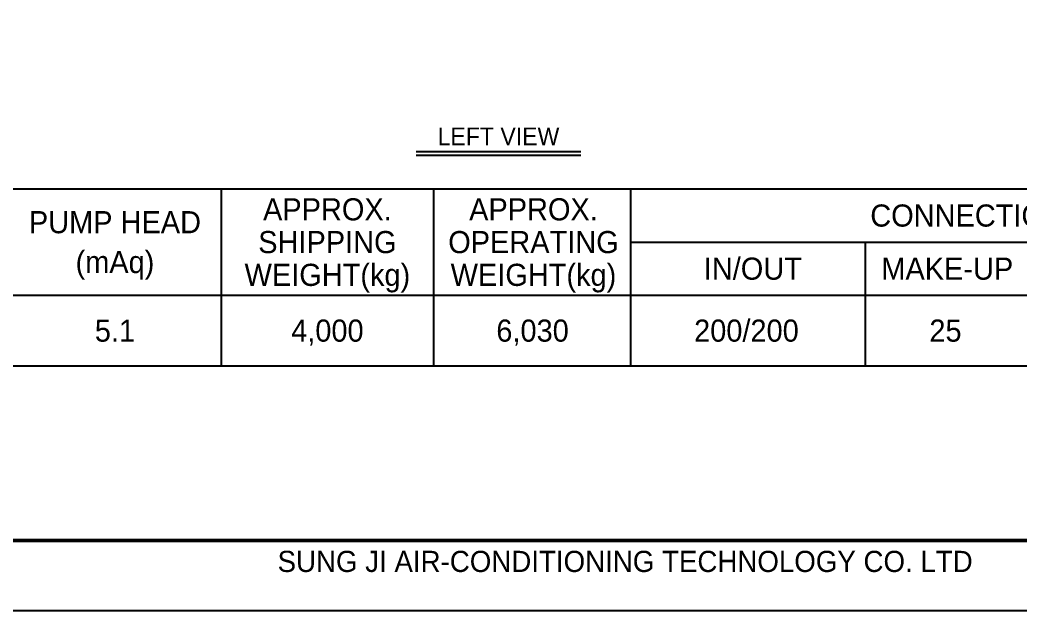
# Model space of a CAD drawing. Header units: millimetres. Extents: x 2280 to 31687, y 1787 to 22582.
# Drawn here: x 10188 to 20114, y 1787 to 7652 of the extents above; entities that cross this region are included whole.
import ezdxf
from ezdxf.enums import TextEntityAlignment as Align

# ---------------------------------------------------------------- set-up
doc = ezdxf.new("R2010")
doc.units = ezdxf.units.MM
for name, color, linetype in [('냉각탑_box', 1, 'Continuous'), ('냉각탑_form', 1, 'Continuous'), ('냉각탑_text', 3, 'Continuous')]:
    doc.layers.add(name, color=color, linetype=linetype)
doc.styles.add('돋움', font='Dotum.ttf')

# ---------------------------------------------------------------- blocks, each defined once
blk = doc.blocks.new('냉각탑form')
at = {"layer": 'Defpoints'}
blk.add_lwpolyline([(0, 297.07), (420.1, 297.07), (420.1, 0), (0, 0)], close=True, dxfattribs=at)
at = {"layer": '냉각탑_form', "const_width": 0.5}
blk.add_lwpolyline([(10, 287.07), (10, 10), (410.1, 10), (410.1, 287.07)], close=True, dxfattribs=at)
at = {"layer": '냉각탑_form', "style": '돋움'}
blk.add_text('SUNG JI AIR-CONDITIONING TECHNOLOGY CO. LTD', height=3.0007, dxfattribs=at).set_placement((149.5, 5.53))

msp = doc.modelspace()

# ---------------------------------------------------------------- linework, layer by layer
at = {"layer": '냉각탑_box'}
for p, q in [((14120.8, 6345.8), (15754.2, 6345.8)), ((14120.8, 6310.8), (15754.2, 6310.8)), ((12184.9, 5975.2), (12184.9, 4217.9)), ((14293.7, 5975.2), (14293.7, 4217.9)), ((16248.9, 5975.2), (16248.9, 4217.9)), ((16248.9, 5448), (23168.6, 5448)), ((18576, 5448), (18576, 4217.9)), ((4276.6, 4920.8), (23168.6, 4920.8))]:
    msp.add_line(p, q, dxfattribs=at)
msp.add_lwpolyline([(4276.6, 5975.2), (23168.6, 5975.2), (23168.6, 4217.9), (4276.6, 4217.9)], close=True, dxfattribs=at)

# ---------------------------------------------------------------- block references
at = {"layer": '냉각탑_form', "xscale": 70.00000000000001, "yscale": 70.00000000000001, "zscale": 70.00000000000001}
msp.add_blockref('냉각탑form', (2279.5, 1786.5), dxfattribs=at)

# ---------------------------------------------------------------- texts
at = {"layer": '냉각탑_text', "style": '돋움'}
for s, height, p in [('LEFT VIEW', 175, (14937.5, 6497.4)), ('APPROX.', 219.67, (13239.3, 5773.2)), ('APPROX.', 219.67, (15284.9, 5773.2)), ('CONNECTION(A)', 219.674, (19785.6, 5711.6)), ('PUMP HEAD', 219.67, (11130.4, 5645.7)), ('SHIPPING', 219.67, (13239.3, 5448)), ('OPERATING', 219.67, (15284.9, 5448)), ('(mAq)', 219.67, (11130.4, 5250.3)), ('IN/OUT', 219.67, (17462.2, 5184.4)), ('MAKE-UP', 219.67, (19392.7, 5184.4)), ('WEIGHT(kg)', 219.67, (13239.3, 5122.9)), ('WEIGHT(kg)', 219.67, (15284.9, 5122.9)), ('5.1', 219.67, (11130.4, 4569.3)), ('4,000', 219.67, (13239.3, 4569.3)), ('6,030', 219.67, (15275.8, 4569.3)), ('200/200', 219.67, (17398.9, 4569.3)), ('25', 219.67, (19374.6, 4569.3))]:
    msp.add_text(s, height=height, dxfattribs=at).set_placement(p, align=Align.MIDDLE_CENTER)

doc.saveas('drawing.dxf')
